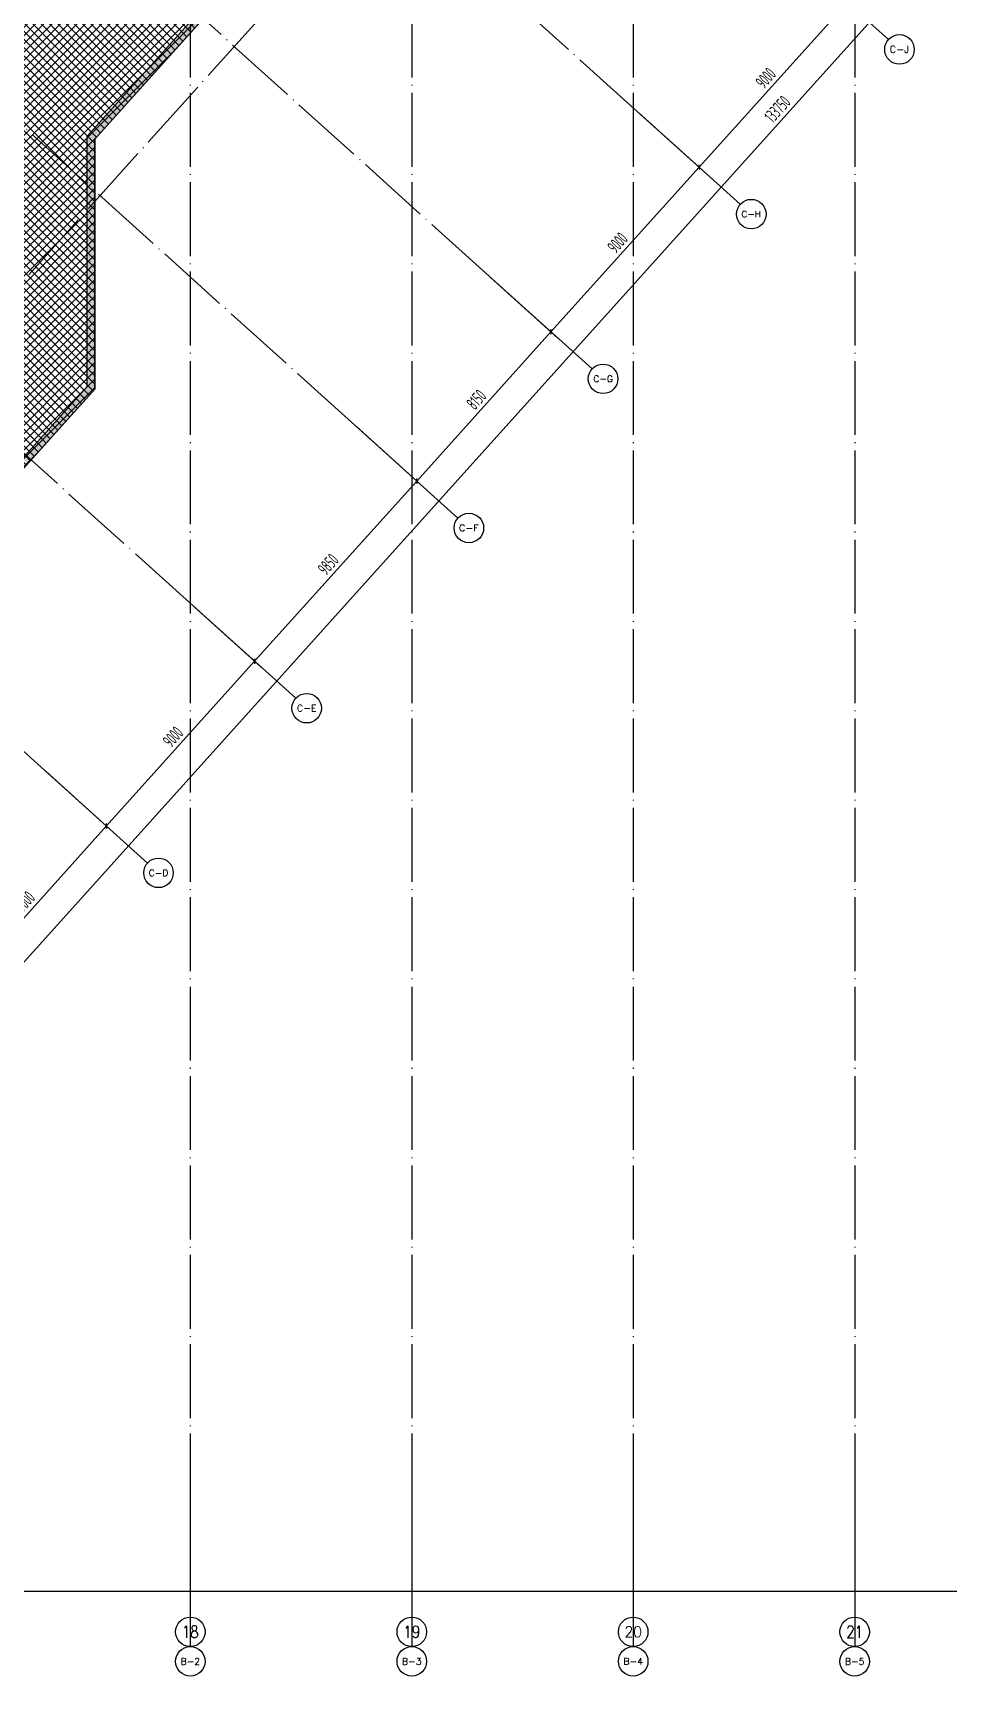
# Model space of a CAD drawing. Extents: x -473190 to 2138458, y -81875 to 2633646.
# Drawn here: x 1033458 to 1070655, y -66715 to 20 of the extents above; entities that cross this region are included whole.
import ezdxf
from ezdxf.enums import TextEntityAlignment as Align

# ---------------------------------------------------------------- set-up
doc = ezdxf.new("R2010")
doc.units = 0
doc.header["$LTSCALE"] = 1000
doc.linetypes.add('DOTE', pattern=[2.42, 2, -0.2, 0.02, -0.2])
for name, color, linetype in [('A-WALL', 2, 'Continuous'), ('AXIS', 3, 'Continuous'), ('AXIS_TEXT', 7, 'Continuous'), ('DOTE', 1, 'DOTE'), ('PROMPT', 1, 'Continuous'), ('PUB_HATCH', 8, 'Continuous')]:
    doc.layers.add(name, color=color, linetype=linetype)
doc.styles.add('_TCH_AXIS', font='COMPLEX', dxfattribs={"bigfont": 'GBCBIG'})
doc.styles.add('_TCH_DIM_T3', font='tssdeng.shx', dxfattribs={"width": 0.564706, "bigfont": '@@@tssdchn.shx'})
doc.styles.add('COMPLEX', font='COMPLEX.shx', dxfattribs={"width": 0.65})
doc.dimstyles.new('_TCH_ARCH&&150', dxfattribs={"dimtxt": 525, "dimasz": 150, "dimexe": 375, "dimexo": 450, "dimgap": 150, "dimtad": 1, "dimdec": 0, "dimzin": 0, "dimdsep": 46, "dimtxsty": '_TCH_DIM_T3', "dimblk": 'ARCHTICK', "dimcen": 0.09, "dimclrt": 7, "dimazin": 2, "dimtfac": 1, "dimtdec": 0, "dimtix": 1, "dimtmove": 2, "dimatfit": 3, "dimfxl": 0, "dimtolj": 1, "dimtzin": 0, "dimarcsym": 0})

# ---------------------------------------------------------------- blocks, each defined once
blk = doc.blocks.new('_AXISO')
blk.add_circle((0, 0), 0.5)
at = {"layer": 'AXIS_TEXT', "style": 'COMPLEX', "width": 1.041667}
blk.add_attdef('A', text='', height=0.56, dxfattribs=at).set_placement((-0.25, -0.28), (0.25, -0.28), align=Align.FIT)
blk = doc.blocks.new('ADFASDF')
h = blk.add_hatch()
h.set_pattern_fill('ANSI37', color=8, scale=150)
h.set_pattern_definition([(45, (0, 0), (-168.3798, 168.3798), []), (135, (0, 0), (-168.3798, -168.3798), [])])
h.paths.add_polyline_path([(521397, 239186), (521397, 224886), (539697, 224886), (539697, 169261), (524947, 169261), (524947, 171211), (527822, 171211), (527922, 176611), (501318, 176611), (501125, 109884), (530547, 109887), (530547, 107449), (538188, 100503), (536147, 98236), (540086, 94690), (517812, 69953), (517812, 59790), (482108, 20136), (405247, 20136), (405247, 26086), (391997, 40436), (391997, 64736), (399997, 64738), (399997, 239186), (409022, 239186)])
blk.add_lwpolyline([(539697, 224886), (539697, 169261), (524947, 169261), (524947, 171211), (527822, 171211), (527922, 176611), (501318, 176611), (501125, 109884), (530547, 109887), (530547, 107449), (538188, 100503), (536147, 98236), (540086, 94690), (517812, 69953), (517812, 59790), (482108, 20136), (405247, 20136), (405247, 26086), (391997, 40436), (391997, 64736), (399997, 64738), (399997, 239186)])
blk = doc.blocks.new('_ArchTick')
at = {"color": 0, "linetype": 'ByBlock', "const_width": 0.4}
blk.add_lwpolyline([(-0.5, -0.5), (0.5, 0.5)], dxfattribs=at)
blk = doc.blocks.new('*D1810')
at = {"layer": 'AXIS', "color": 0, "lineweight": -2, "transparency": 16777216}
for p, q in [((1033995, -29980), (1036726, -32439)), ((1030425, -38876), (1036448, -32188)), ((1027973, -36668), (1030704, -39127))]:
    blk.add_line(p, q, dxfattribs=at)
at = {"layer": 'Defpoints', "color": 0, "transparency": 16777216}
for p in [(1033661, -29679), (1036448, -32188), (1027639, -36367)]:
    blk.add_point(p, dxfattribs=at)
at = {"layer": 'AXIS', "color": 0, "lineweight": -2, "transparency": 16777216, "xscale": 150, "yscale": 150, "zscale": 150}
for p, rotation in [((1036448, -32188), 47.99999999999576), ((1030425, -38876), 227.9999999999958)]:
    blk.add_blockref('_ArchTick', p, dxfattribs=dict(at, rotation=rotation))
at = {"layer": 'AXIS', "color": 7, "transparency": 16777216, "insert": (1033130, -35256), "char_height": 525, "attachment_point": 5, "rotation": 48, "style": '_TCH_DIM_T3'}
blk.add_mtext('\\A1;9000', dxfattribs=at)
blk = doc.blocks.new('*D1811')
at = {"layer": 'AXIS', "color": 0, "lineweight": -2, "transparency": 16777216}
for p, q in [((1040017, -23291), (1042748, -25750)), ((1036448, -32188), (1042470, -25500)), ((1033995, -29980), (1036726, -32439))]:
    blk.add_line(p, q, dxfattribs=at)
at = {"layer": 'Defpoints', "color": 0, "transparency": 16777216}
for p in [(1039683, -22990), (1042470, -25500), (1033661, -29679)]:
    blk.add_point(p, dxfattribs=at)
at = {"layer": 'AXIS', "color": 0, "lineweight": -2, "transparency": 16777216, "xscale": 150, "yscale": 150, "zscale": 150}
for p, rotation in [((1042470, -25500), 47.99999999999567), ((1036448, -32188), 227.9999999999957)]:
    blk.add_blockref('_ArchTick', p, dxfattribs=dict(at, rotation=rotation))
at = {"layer": 'AXIS', "color": 7, "transparency": 16777216, "insert": (1039152, -28568), "char_height": 525, "attachment_point": 5, "rotation": 48, "style": '_TCH_DIM_T3'}
blk.add_mtext('\\A1;9000', dxfattribs=at)
blk = doc.blocks.new('*D1812')
at = {"layer": 'AXIS', "color": 0, "lineweight": -2, "transparency": 16777216}
for p, q in [((1046608, -15971), (1049339, -18430)), ((1042470, -25500), (1049061, -18180)), ((1040017, -23291), (1042748, -25750))]:
    blk.add_line(p, q, dxfattribs=at)
at = {"layer": 'Defpoints', "color": 0, "transparency": 16777216}
for p in [(1046274, -15670), (1049061, -18180), (1039683, -22990)]:
    blk.add_point(p, dxfattribs=at)
at = {"layer": 'AXIS', "color": 0, "lineweight": -2, "transparency": 16777216, "xscale": 150, "yscale": 150, "zscale": 150}
for p, rotation in [((1049061, -18180), 47.99999999999543), ((1042470, -25500), 227.9999999999954)]:
    blk.add_blockref('_ArchTick', p, dxfattribs=dict(at, rotation=rotation))
at = {"layer": 'AXIS', "color": 7, "transparency": 16777216, "insert": (1045459, -21564), "char_height": 525, "attachment_point": 5, "rotation": 48, "style": '_TCH_DIM_T3'}
blk.add_mtext('\\A1;9850', dxfattribs=at)
blk = doc.blocks.new('*D1813')
at = {"layer": 'AXIS', "color": 0, "lineweight": -2, "transparency": 16777216}
for p, q in [((1052062, -9915), (1054793, -12374)), ((1049061, -18180), (1054514, -12123)), ((1046608, -15971), (1049339, -18430))]:
    blk.add_line(p, q, dxfattribs=at)
at = {"layer": 'Defpoints', "color": 0, "transparency": 16777216}
for p in [(1051727, -9614), (1054514, -12123), (1046274, -15670)]:
    blk.add_point(p, dxfattribs=at)
at = {"layer": 'AXIS', "color": 0, "lineweight": -2, "transparency": 16777216, "xscale": 150, "yscale": 150, "zscale": 150}
for p, rotation in [((1054514, -12123), 47.99999999999613), ((1049061, -18180), 227.9999999999961)]:
    blk.add_blockref('_ArchTick', p, dxfattribs=dict(at, rotation=rotation))
at = {"layer": 'AXIS', "color": 7, "transparency": 16777216, "insert": (1051481, -14875), "char_height": 525, "attachment_point": 5, "rotation": 48, "style": '_TCH_DIM_T3'}
blk.add_mtext('\\A1;8150', dxfattribs=at)
blk = doc.blocks.new('*D1814')
at = {"layer": 'AXIS', "color": 0, "lineweight": -2, "transparency": 16777216}
for p, q in [((1058084, -3226), (1060815, -5686)), ((1054514, -12123), (1060536, -5435)), ((1052062, -9915), (1054793, -12374))]:
    blk.add_line(p, q, dxfattribs=at)
at = {"layer": 'Defpoints', "color": 0, "transparency": 16777216}
for p in [(1057749, -2925), (1060536, -5435), (1051727, -9614)]:
    blk.add_point(p, dxfattribs=at)
at = {"layer": 'AXIS', "color": 0, "lineweight": -2, "transparency": 16777216, "xscale": 150, "yscale": 150, "zscale": 150}
for p, rotation in [((1060536, -5435), 47.99999999999546), ((1054514, -12123), 227.9999999999955)]:
    blk.add_blockref('_ArchTick', p, dxfattribs=dict(at, rotation=rotation))
at = {"layer": 'AXIS', "color": 7, "transparency": 16777216, "insert": (1057219, -8503), "char_height": 525, "attachment_point": 5, "rotation": 48, "style": '_TCH_DIM_T3'}
blk.add_mtext('\\A1;9000', dxfattribs=at)
blk = doc.blocks.new('*D1815')
at = {"layer": 'AXIS', "color": 0, "lineweight": -2, "transparency": 16777216}
for p, q in [((1064106, 3462), (1066837, 1003)), ((1060536, -5435), (1066558, 1254)), ((1058084, -3226), (1060815, -5686))]:
    blk.add_line(p, q, dxfattribs=at)
at = {"layer": 'Defpoints', "color": 0, "transparency": 16777216}
for p in [(1063772, 3763), (1066558, 1254), (1057749, -2925)]:
    blk.add_point(p, dxfattribs=at)
at = {"layer": 'AXIS', "color": 0, "lineweight": -2, "transparency": 16777216, "xscale": 150, "yscale": 150, "zscale": 150}
for p, rotation in [((1066558, 1254), 47.99999999999569), ((1060536, -5435), 227.9999999999957)]:
    blk.add_blockref('_ArchTick', p, dxfattribs=dict(at, rotation=rotation))
at = {"layer": 'AXIS', "color": 7, "transparency": 16777216, "insert": (1063241, -1814), "char_height": 525, "attachment_point": 5, "rotation": 48, "style": '_TCH_DIM_T3'}
blk.add_mtext('\\A1;9000', dxfattribs=at)
blk = doc.blocks.new('*D1823')
at = {"layer": 'AXIS', "color": 0, "lineweight": -2, "transparency": 16777216}
for p, q in [((1105425, 49351), (1109048, 46089)), ((1019273, -53056), (1108769, 46340)), ((1015929, -50045), (1019551, -53307))]:
    blk.add_line(p, q, dxfattribs=at)
at = {"layer": 'Defpoints', "color": 0, "transparency": 16777216}
for p in [(1105090, 49652), (1108769, 46340), (1015594, -49743)]:
    blk.add_point(p, dxfattribs=at)
at = {"layer": 'AXIS', "color": 0, "lineweight": -2, "transparency": 16777216, "xscale": 150, "yscale": 150, "zscale": 150}
for p, rotation in [((1108769, 46340), 47.99999999999579), ((1019273, -53056), 227.9999999999958)]:
    blk.add_blockref('_ArchTick', p, dxfattribs=dict(at, rotation=rotation))
at = {"layer": 'AXIS', "color": 7, "transparency": 16777216, "insert": (1063714, -3082), "char_height": 525, "attachment_point": 5, "rotation": 48, "style": '_TCH_DIM_T3'}
blk.add_mtext('\\A1;133750', dxfattribs=at)
blk = doc.blocks.new('*D1850')
at = {"layer": 'AXIS', "color": 0, "lineweight": -2, "transparency": 16777216}
for p, q in [((918457, -58765), (918457, -63640)), ((1119857, -58765), (1119857, -63640)), ((918457, -63265), (1119857, -63265))]:
    blk.add_line(p, q, dxfattribs=at)
at = {"layer": 'Defpoints', "color": 0, "transparency": 16777216}
for p in [(918457, -58315), (1119857, -58315), (1119857, -63265)]:
    blk.add_point(p, dxfattribs=at)
at = {"layer": 'AXIS', "color": 0, "lineweight": -2, "transparency": 16777216, "xscale": 150, "yscale": 150, "zscale": 150, "rotation": 180}
blk.add_blockref('_ArchTick', (918457, -63265), dxfattribs=at)
at = {"layer": 'AXIS', "color": 0, "lineweight": -2, "transparency": 16777216, "xscale": 150, "yscale": 150, "zscale": 150}
blk.add_blockref('_ArchTick', (1119857, -63265), dxfattribs=at)
at = {"layer": 'AXIS', "color": 7, "transparency": 16777216, "insert": (1019157, -62853), "char_height": 525, "attachment_point": 5, "style": '_TCH_DIM_T3'}
blk.add_mtext('\\A1;201400', dxfattribs=at)
blk = doc.blocks.new('*D1870')
at = {"layer": 'AXIS', "color": 0, "lineweight": -2, "transparency": 16777216}
for p, q in [((1030857, -58765), (1030857, -63640)), ((1119857, -58765), (1119857, -63640)), ((1030857, -63265), (1119857, -63265))]:
    blk.add_line(p, q, dxfattribs=at)
at = {"layer": 'Defpoints', "color": 0, "transparency": 16777216}
for p in [(1030857, -58315), (1119857, -58315), (1119857, -63265)]:
    blk.add_point(p, dxfattribs=at)
at = {"layer": 'AXIS', "color": 0, "lineweight": -2, "transparency": 16777216, "xscale": 150, "yscale": 150, "zscale": 150, "rotation": 180}
blk.add_blockref('_ArchTick', (1030857, -63265), dxfattribs=at)
at = {"layer": 'AXIS', "color": 0, "lineweight": -2, "transparency": 16777216, "xscale": 150, "yscale": 150, "zscale": 150}
blk.add_blockref('_ArchTick', (1119857, -63265), dxfattribs=at)
at = {"layer": 'AXIS', "color": 7, "transparency": 16777216, "insert": (1075357, -62853), "char_height": 525, "attachment_point": 5, "style": '_TCH_DIM_T3'}
blk.add_mtext('\\A1;89000', dxfattribs=at)

msp = doc.modelspace()

# ---------------------------------------------------------------- hatches: boundary and pattern name
at = {"layer": 'PUB_HATCH'}
for points in [[(1035671.8, -4176.1), (1035971.8, -4291.2), (1054498.1, 16284.3), (1054275.2, 16485)], [(1035671.8, -14338.5), (1035971.8, -14453.7), (1035971.8, -4291.2), (1035671.8, -4176.1)], [(1035971.8, -14453.7), (1035671.8, -14338.5), (1033031.7, -17270.7), (1033254.7, -17471.4)]]:
    msp.add_hatch(color=256, dxfattribs=at).paths.add_polyline_path(points)

# ---------------------------------------------------------------- linework, layer by layer
at = {"layer": 'A-WALL'}
for p, q in [((1035671.8, -4176.1), (1054275.2, 16485)), ((1035971.8, -4291.2), (1054498.1, 16284.3)), ((1035671.8, -14338.5), (1035671.8, -4176.1)), ((1035971.8, -14453.7), (1035971.8, -4291.2)), ((1035671.8, -14338.5), (1033031.7, -17270.7)), ((1035971.8, -14453.7), (1033254.7, -17471.4))]:
    msp.add_line(p, q, dxfattribs=at)
at = {"layer": 'AXIS'}
for p, q in [((1063771.6, 3762.9), (1068230.5, -251.8)), ((1057749.4, -2925.4), (1062208.3, -6940.1)), ((1051727.2, -9613.7), (1056186.1, -13628.4)), ((1046273.8, -15670.3), (1050732.7, -19685.1)), ((1039682.9, -22990.3), (1044141.8, -27005)), ((1033660.7, -29678.6), (1038119.6, -33693.4)), ((1039856.7, -58315.4), (1039856.7, -65515.4)), ((1039856.7, -58315.4), (1039856.7, -64315.4)), ((1048856.7, -58315.4), (1048856.7, -65515.4)), ((1048856.7, -58315.4), (1048856.7, -64315.4)), ((1057856.7, -58315.4), (1057856.7, -65515.4)), ((1057856.7, -58315.4), (1057856.7, -64315.4)), ((1066856.7, -58315.4), (1066856.7, -65515.4)), ((1066856.7, -58315.4), (1066856.7, -64315.4))]:
    msp.add_line(p, q, dxfattribs=at)
at = {"layer": 'DOTE', "color": 16, "linetype": 'DOTE', "ltscale": 1.5}
for p, q in [((1039856.7, 171823.5), (1039856.7, -58315.4)), ((1048856.7, 171823.5), (1048856.7, -58315.4)), ((1057856.7, 171823.5), (1057856.7, -58315.4)), ((1066856.7, 171823.5), (1066856.7, -58315.4))]:
    msp.add_line(p, q, dxfattribs=at)
at = {"layer": 'DOTE', "color": 127, "linetype": 'DOTE', "ltscale": 1.5}
for p, q in [((999286.8, -47574.7), (1131902.7, 99710.1)), ((1034110.3, 18359.4), (1057749.4, -2925.4)), ((1028088.1, 11671.1), (1051727.2, -9613.7)), ((1022634.7, 5614.5), (1046273.8, -15670.3)), ((1016043.7, -1705.5), (1039682.9, -22990.3)), ((1010021.6, -8393.8), (1033660.7, -29678.6))]:
    msp.add_line(p, q, dxfattribs=at)
at = {"layer": 'PROMPT'}
for p, q in [((1035652.8, -4195.1), (1035690.8, -4157.1)), ((1035652.8, -4157.1), (1035690.8, -4195.1))]:
    msp.add_line(p, q, dxfattribs=at)
msp.add_lwpolyline([(1035652.8, -4195.1), (1035690.8, -4195.1), (1035690.8, -4157.1), (1035652.8, -4157.1)], close=True, dxfattribs=at)

# ---------------------------------------------------------------- block references
msp.add_blockref('ADFASDF', (518159.5, -74243.9))
at = {"layer": 'AXIS'}
ref = msp.add_blockref('_AXISO', (1068676.3, -653.3), dxfattribs=dict(at, xscale=1200, yscale=1200, zscale=1200))
ref.add_attrib('A', 'C-J', dxfattribs={"layer": 'AXIS_TEXT', "height": 285.97, "style": '_TCH_AXIS'}).set_placement((1068281.4, -796.3), (1069071.3, -796.3), align=Align.FIT)
ref = msp.add_blockref('_AXISO', (1062654.2, -7341.6), dxfattribs=dict(at, xscale=1200, yscale=1200, zscale=1200))
ref.add_attrib('A', 'C-H', dxfattribs={"layer": 'AXIS_TEXT', "height": 251.23, "style": '_TCH_AXIS'}).set_placement((1062253.4, -7467.2), (1063054.9, -7467.2), align=Align.FIT)
ref = msp.add_blockref('_AXISO', (1056632, -14029.9), dxfattribs=dict(at, xscale=1200, yscale=1200, zscale=1200))
ref.add_attrib('A', 'C-G', dxfattribs={"layer": 'AXIS_TEXT', "height": 258.24, "style": '_TCH_AXIS'}).set_placement((1056232.3, -14159), (1057031.6, -14159), align=Align.FIT)
ref = msp.add_blockref('_AXISO', (1051178.6, -20086.6), dxfattribs=dict(at, xscale=1200, yscale=1200, zscale=1200))
ref.add_attrib('A', 'C-F', dxfattribs={"layer": 'AXIS_TEXT', "height": 265.63, "style": '_TCH_AXIS'}).set_placement((1050780.1, -20219.4), (1051577, -20219.4), align=Align.FIT)
ref = msp.add_blockref('_AXISO', (1044587.6, -27406.5), dxfattribs=dict(at, xscale=1200, yscale=1200, zscale=1200))
ref.add_attrib('A', 'C-E', dxfattribs={"layer": 'AXIS_TEXT', "height": 265.63, "style": '_TCH_AXIS'}).set_placement((1044189.2, -27539.3), (1044986.1, -27539.3), align=Align.FIT)
ref = msp.add_blockref('_AXISO', (1038565.5, -34094.8), dxfattribs=dict(at, xscale=1200, yscale=1200, zscale=1200))
ref.add_attrib('A', 'C-D', dxfattribs={"layer": 'AXIS_TEXT', "height": 261.89, "style": '_TCH_AXIS'}).set_placement((1038166.4, -34225.8), (1038964.5, -34225.8), align=Align.FIT)
ref = msp.add_blockref('_AXISO', (1039856.7, -64915.4), dxfattribs=dict(at, xscale=1200, yscale=1200, zscale=1200))
ref.add_attrib('A', '18', dxfattribs={"layer": 'AXIS_TEXT', "height": 492.67, "style": '_TCH_AXIS'}).set_placement((1039516.5, -65161.7), (1040196.9, -65161.7), align=Align.FIT)
ref = msp.add_blockref('_AXISO', (1048856.7, -64915.4), dxfattribs=dict(at, xscale=1200, yscale=1200, zscale=1200))
ref.add_attrib('A', '19', dxfattribs={"layer": 'AXIS_TEXT', "height": 492.67, "style": '_TCH_AXIS'}).set_placement((1048516.5, -65161.7), (1049196.9, -65161.7), align=Align.FIT)
ref = msp.add_blockref('_AXISO', (1057856.7, -64915.4), dxfattribs=dict(at, xscale=1200, yscale=1200, zscale=1200))
ref.add_attrib('A', '20', dxfattribs={"layer": 'AXIS_TEXT', "height": 441.41, "style": '_TCH_AXIS'}).set_placement((1057499.4, -65136.1), (1058214, -65136.1), align=Align.FIT)
ref = msp.add_blockref('_AXISO', (1066856.7, -64915.4), dxfattribs=dict(at, xscale=1200, yscale=1200, zscale=1200))
ref.add_attrib('A', '21', dxfattribs={"layer": 'AXIS_TEXT', "height": 492.67, "style": '_TCH_AXIS'}).set_placement((1066516.5, -65161.7), (1067196.9, -65161.7), align=Align.FIT)
ref = msp.add_blockref('_AXISO', (1039856.7, -66115.4), dxfattribs=dict(at, xscale=1200, yscale=1200, zscale=1200))
ref.add_attrib('A', 'B-2', dxfattribs={"layer": 'AXIS_TEXT', "height": 269.48, "style": '_TCH_AXIS'}).set_placement((1039458.9, -66250.2), (1040254.5, -66250.2), align=Align.FIT)
ref = msp.add_blockref('_AXISO', (1048856.7, -66115.4), dxfattribs=dict(at, xscale=1200, yscale=1200, zscale=1200))
ref.add_attrib('A', 'B-3', dxfattribs={"layer": 'AXIS_TEXT', "height": 269.48, "style": '_TCH_AXIS'}).set_placement((1048458.9, -66250.2), (1049254.5, -66250.2), align=Align.FIT)
ref = msp.add_blockref('_AXISO', (1057856.7, -66115.4), dxfattribs=dict(at, xscale=1200, yscale=1200, zscale=1200))
ref.add_attrib('A', 'B-4', dxfattribs={"layer": 'AXIS_TEXT', "height": 261.89, "style": '_TCH_AXIS'}).set_placement((1057457.6, -66246.4), (1058255.8, -66246.4), align=Align.FIT)
ref = msp.add_blockref('_AXISO', (1066856.7, -66115.4), dxfattribs=dict(at, xscale=1200, yscale=1200, zscale=1200))
ref.add_attrib('A', 'B-5', dxfattribs={"layer": 'AXIS_TEXT', "height": 269.48, "style": '_TCH_AXIS'}).set_placement((1066458.9, -66250.2), (1067254.5, -66250.2), align=Align.FIT)

# ---------------------------------------------------------------- dimensions: what is measured, and where the dimension line sits
for p1, p2, distance, picture, middle in [((1015594.2, -49743.5), (1105090.4, 49652.1), -4950, '*D1823', (1063714.3, -3081.8)), ((1057749.4, -2925.4), (1063771.6, 3762.9), -3750, '*D1815', (1063240.7, -1814.4)), ((1051727.2, -9613.7), (1057749.4, -2925.4), -3750, '*D1814', (1057218.6, -8502.7)), ((1046273.8, -15670.3), (1051727.2, -9613.7), -3750, '*D1813', (1051480.8, -14875.2)), ((1039682.9, -22990.3), (1046273.8, -15670.3), -3750, '*D1812', (1045458.6, -21563.5)), ((1033660.7, -29678.6), (1039682.9, -22990.3), -3750, '*D1811', (1039152, -28567.6)), ((1027638.5, -36366.9), (1033660.7, -29678.6), -3750, '*D1810', (1033129.9, -35255.9)), ((918456.7, -58315.4), (1119856.7, -58315.4), -4950, '*D1850', (1019156.7, -62852.9)), ((1030856.7, -58315.4), (1119856.7, -58315.4), -4950, '*D1870', (1075356.7, -62852.9))]:
    dim = msp.add_aligned_dim(p1=p1, p2=p2, distance=distance, dimstyle='_TCH_ARCH&&150', dxfattribs=at)
    dim.commit()
    dim.dimension.update_dxf_attribs({"geometry": picture, "text_midpoint": middle})

doc.saveas('drawing.dxf')
